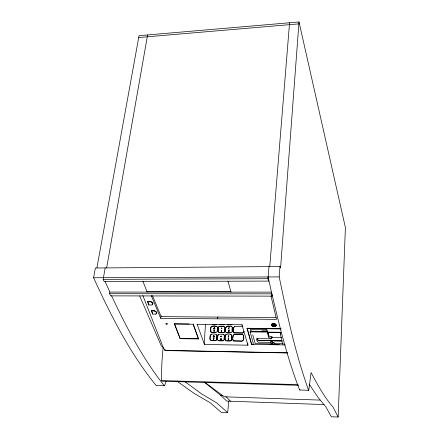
<?xml version="1.0" encoding="UTF-8"?>
<svg xmlns="http://www.w3.org/2000/svg" width="439" height="439" viewBox="0 0 439 439"><rect width="100%" height="100%" fill="white"/><g stroke="black" fill="none" stroke-linecap="round" stroke-linejoin="round"><path stroke-width="0.66" d="M217.859 340.066L217.486 339.182L217.689 335.923L218.26 334.71L219.237 334.238L223.061 334.288L224.334 335.204L224.088 334.842M217.656 339.824L217.486 339.117M219.039 332.581L218.018 331.154L218.633 326.874L219.78 326.232L223.572 326.276L224.444 326.676M218.43 332.153L218.112 331.209L218.304 327.467M211.252 332.252C209.853 330.704 210.072 327.071 212.152 326.188C216.707 325.491 218.638 326.182 217.289 331.418M210.868 331.879L210.83 327.598M210.704 340.269C209.496 339.182 209.447 335.314 211.395 334.238C213.458 333.53 216.921 334.458 216.63 334.737M228.708 330.682L228.938 331.121M233.828 340.933L241.966 341.081C244.161 340.395 243.738 337.086 243.349 335.281M233.663 340.878L242.059 341.136C244.265 340.379 244.21 336.658 243.124 334.935M234.492 334.485L242.432 334.6L234.492 334.485C232.226 334.864 232.467 338.568 233.093 340.263M232.884 339.374L232.791 339.073M242.97 326.49L234.87 326.38C232.67 327.154 232.599 331.044 233.938 332.669M228.324 337.004L228.329 335.972M228.757 328.537L229.174 327.384L228.576 328.185L229.065 329.316L228.774 328.729M298.504 385.299L162.09 381.2L161.261 380.547L161.92 362.126L163.099 347.523L161.722 346.245A10.624 3.666 -88.4 0 1 160.789 344.719L139.684 295.93M309.319 384.334L317.863 397.169L325.947 406.975L331.352 416.781L338.151 417.05L345.4 227.545L299.008 21.95L139.042 35.68L96.915 267.905M226.639 340.884L229.932 340.889A1.761 1.668 -58 0 0 231.649 339.632L231.743 335.259L231.737 339.682A1.761 1.668 -58 0 1 230.02 340.938C226.947 340.505 225.898 341.564 225.053 339.742C224.104 335.385 225.997 332.976 230.64 334.447M232.226 331.615L232.231 327.22L232.138 331.56A1.756 1.663 -56 0 1 230.426 332.817L227.051 332.773L230.426 332.817M232.955 338.003L233.29 335.391M233.411 330.507L233.685 327.56L234.87 326.38M228.489 331.747C229.394 328.844 230.02 331.308 228.549 331.752M228.39 335.802C228.264 334.523 228.22 338.211 228.362 337.086M218.929 340.741L222.425 340.768A1.756 1.663 -58.3 0 0 224.137 339.512L224.329 335.358L224.225 339.561A1.756 1.663 -58.3 0 1 222.518 340.818L218.929 340.741L217.898 340.187M224.927 327.384L224.647 331.461A1.751 1.652 -56.4 0 1 222.941 332.713L219.363 332.652L223.034 332.767A1.751 1.652 -56.4 0 0 224.741 331.516L225.015 327.818L224.51 326.77M225.651 331.741L225.695 327.774L226.409 326.643L227.237 326.314L231.04 326.358L232.072 326.912M225.245 340.137L225.251 336.082L225.728 334.82M225.503 331.472C225.004 328.729 225.953 324.964 229.86 326.402M211.702 340.642L214.956 340.648A1.756 1.652 -58.6 0 0 216.663 339.391L216.921 335.462L216.756 339.44A1.756 1.652 -58.7 0 1 215.05 340.691L211.384 340.576M215.489 332.614L212.147 332.57L215.489 332.614A1.745 1.646 -56.9 0 0 217.19 331.363L217.481 327.675L217.162 326.742M217.623 338.403L217.859 335.264M213.974 338.387L213.431 339.824L213.815 338.562L213.129 338.727L213.239 338.376L213.985 338.398L213.431 339.824M214.479 328.718C215.494 327.801 214.122 328.158 214.644 328.877M211.192 334.337L210.38 335.637L210.045 338.842M205.496 324.662L204.25 342.08A2.574 0.746 -88.6 0 0 204.278 343.616L204.333 343.989A2.179 0.631 -88.6 0 0 204.453 344.439L247.936 345.202A2.233 0.521 -89 0 1 247.815 344.56L247.794 344.368A2.607 0.609 -89 0 1 247.761 343.04M308.551 390.134C295.392 353.368 287.122 315.076 279.193 276.91L279.972 266.539L95.378 267.993L93.6 277.755C110.831 315.454 129.768 352.967 155.977 385.332M299.008 21.95L280.581 267.883L279.972 266.539M105.14 281.58L109.86 292.072L109.58 293.696L110.584 295.875L271.906 296.133C271.258 289.707 269.453 283.353 268.147 276.96L268.69 279.358L268.553 281.092L104.197 281.618L103.149 279.352L105.168 267.916M271.906 296.133L272.037 294.426L271.511 292.127L109.86 292.072M269.755 266.599L289.57 22.762M268.553 281.092L268.004 278.694L268.986 266.627M177.175 381.299L194.109 393.393L210.16 402.733L221.333 412.419L227.665 412.665L228.79 401.098M280.559 332.285L280.516 332.784A2.579 0.488 -89.4 0 0 280.494 334.106L280.543 334.825M243.859 331.143L243.398 332.444L242.602 332.96L234.486 332.866L242.696 333.02L243.491 332.504L243.952 331.204M228.379 339.166C229.092 337.097 228.604 340.181 228.143 339.802M164.905 349.351L164.746 350.541L287.594 352.972M272.937 342.162L272.696 343.896C273.629 344.818 276.027 343.358 273.865 342.744M252.738 334.825L255.202 343.6L272.696 343.896L272.339 343.682A0.615 0.362 9.8 0 0 271.856 343.561L271.571 343.55A0.675 0.401 9.8 0 1 271.203 343.485L270.698 342.376L258.642 342.179A1.377 0.812 10.5 0 1 257.83 342.014L257.441 341.794A1.13 0.669 10.5 0 1 257.172 341.427L256.601 339.374A1.207 0.713 10.6 0 1 256.678 338.985L257.095 338.705A1.482 0.878 10.6 0 1 257.742 338.612L271.176 338.815L271.467 336.801M270.698 342.376L270.989 340.368M267.252 331.412L266.758 329.497L250.455 329.299L250.993 331.198L267.252 331.412L267.335 330.858L261.918 330.786M268.141 333.574L268.185 333.294M281.887 340.818L258.911 340.45A1.377 0.812 10.5 0 1 258.099 340.285L257.715 340.066A1.13 0.669 10.5 0 1 257.446 339.698L257.205 338.398M258.911 340.45L281.926 340.538M221.256 339.632C221.432 337.388 220.093 339.347 221.234 339.698M285.317 344.939L251.585 344.357L247.091 328.257L281.031 328.663M250.993 331.198L251.081 330.649M221.135 338.738C220.466 339.309 220.96 338.255 221.086 338.568M220.641 339.676L220.762 339.171M251.585 344.357L247.091 328.257M106.666 267.828L147.592 34.944M221.657 327.993L221.876 328.641L221.519 328.021M221.004 336.098L221.36 336.664L221.152 336.044M221.514 328.317C222.063 329.519 220.746 327.73 221.569 328.361M221.031 336.241C222.063 336.526 220.087 335.78 220.976 336.817M214.298 336.916L213.766 335.605L213.398 336.076L213.755 336.817L213.305 336.894M217.519 318.835L217.92 316.931M189.149 323.938L174.415 323.779L180.166 338.672L198.527 338.963L193.165 323.982M221.102 336.587L220.691 336.636M221.53 331.846C220.707 330.924 221.585 332.076 221.508 331.341M220.477 339.561L220.548 339.781M221.799 330.715C221.541 331.741 221.393 329.755 221.794 330.655M214.413 327.735L214.451 328.663M180.166 338.672L174.415 323.779M308.793 390.161L311.108 372.563C317.512 384.652 324.103 396.851 333.119 407.233L338.151 417.05M299.832 389.876L299.919 389.541M271.066 296.347L276.532 319.373L160.696 318.319L161.371 315.828M155.894 314.126L156.767 312.447A0.648 0.384 16.2 0 0 156.575 311.992L154.682 310.697L151.471 310.675L151.384 310.999L152.695 314.099L155.894 314.126L156.674 312.777A0.648 0.384 16.2 0 0 156.482 312.316L154.588 311.021L151.384 310.999M154.588 311.021L154.682 310.697M221.157 331.242C220.724 329.749 221.975 330.929 221.519 331.84M152.695 314.099L152.788 313.775M150.72 301.796L150.813 301.467L147.564 301.456L148.821 304.973L152.059 304.99L152.843 303.596A0.658 0.395 16.6 0 0 152.646 303.124L150.72 301.796L147.466 301.785M148.821 304.973L148.914 304.644M228.719 330.386L228.521 330.88M166.172 381.129L164.674 385.623M283.084 343.989L282.952 344.28A1.91 0.357 -89.3 0 1 282.694 344.066L280.543 334.847M228.664 339.095L228.231 339.704M214.194 327.626L213.991 328.937M228.593 338.474L228.209 338.842L228.648 339.171M214.633 328.871C215.67 328.795 213.908 329.464 213.991 328.251M219.149 326.435L218.386 327.258M216.229 326.243L212.465 326.199L210.972 327.17M152.152 304.661L152.937 303.267A0.658 0.395 16.6 0 0 152.739 302.795L150.813 301.467M220.499 339.468L220.773 339.177M213.464 336.258L212.997 336.757M214.002 328.257L213.683 329.014M213.914 335.862L213.623 335.742L213.645 336.17M214.232 327.703L214.183 328.169M213.941 336.724L214.451 336.153L214.062 336.197M233.4 335.193L234.316 334.502M197.775 324.481L197.577 324.684A1.882 0.565 -89 0 1 197.149 324.295L241.949 324.783A1.915 0.461 -89.3 0 0 242.301 325.178L242.405 325.069M228.296 338.491L228.039 339.018L228.489 339.248M218.831 334.348L217.969 335.061M213.733 330.627L214.523 330.38L213.974 331.802L214.353 330.545L213.815 330.567M214.419 336.932L213.969 337.031M221.821 328.174L221.64 328.202M221.322 328.619L221.563 328.432L221.245 328.635M213.914 336.669L213.864 335.731M214.199 328.229L214.545 327.966L214.303 327.604M213.672 329.009L214.342 328.871M213.206 337.048L213.98 337.037M228.22 338.436L228.642 338.551M213.491 336.329L213.316 336.9M226.711 334.342L225.904 334.672M220.674 339.879L221.047 339.797M223.572 326.276L219.352 326.342M221.026 336.417L220.707 336.537M138.708 37.524L298.866 23.876M93.6 277.755L279.193 276.91M103.149 279.352L268.004 278.694M142.96 281.459L146.884 291.342L230.821 291.348L231.035 292.111M109.58 293.696L271.379 293.839M276.109 317.595L161.157 316.618L152.514 295.721M174.349 324.042L193.1 324.245L198.527 338.963M224.192 324.64A1.745 1.646 -54.6 0 1 223.544 324.767L219.884 324.657L223.451 324.712A1.745 1.646 -54.6 0 0 223.89 324.657M231.09 324.816L227.726 324.778L231.09 324.816A1.745 1.652 -54 0 0 231.946 324.591M212.783 324.646L216.12 324.684A1.74 1.635 -55.1 0 0 216.553 324.63M247.047 328.531L280.998 328.943M250.192 332.378L250.109 331.884L281.004 332.29M272.712 337.097L271.39 336.927M281.684 337.503L271.384 337.35L271.307 337.042A0.648 0.39 9.9 0 0 270.836 336.68L269.239 336.225A0.719 0.434 10 0 1 268.712 335.824M180.231 338.409L198.587 338.699M281.849 341.092L270.907 340.916L271.483 342.047A0.691 0.412 9.8 0 0 271.779 342.091L272.065 342.096A0.615 0.362 9.8 0 1 272.553 342.217L274.748 343.572L283.15 343.71M251.629 344.083L253.654 344.121M269.842 344.395L279.281 344.56M165.646 350.388L287.282 352.791M161.261 380.547L298.086 384.63M156.24 385.486L164.416 385.744M299.7 390.008L308.672 390.293M204.124 382.018L220.548 395.221L222.529 395.287M320.047 400.094L224.373 396.79L204.574 382.204M323.998 404.571L226.733 401.081L220.548 395.221M227.781 324.811L227.144 324.673M226.831 332.751L227.139 332.822M212.246 332.619L211.329 332.328M234.585 332.927L233.987 332.718M219.149 332.603L219.456 332.702M223.149 334.342L223.478 334.414M221.514 328.811L221.536 328.504M234.41 332.905L233.839 332.608M226.711 332.757L226.047 332.4M211.269 340.576L210.78 340.346M210.127 339.501L210.319 339.896M210.045 339.067L210.226 339.55M233.762 340.933L233.356 340.691M213.59 336.927L213.272 336.856M211.603 334.172L211.395 334.238M211.099 332.103L211.428 332.378L211.154 332.202M230.662 334.452L231.424 334.798M231.254 326.407L231.04 326.358M233.603 340.856L233.098 340.39M184.989 381.705L201.424 393.767L216.817 402.975L227.665 412.665M165.794 350.525L164.257 349.098A13.181 4.5 -88.4 0 1 163.292 347.633L142.862 295.584M225.92 396.708L230.596 401.219M242.986 334.798L243.343 335.155M164.159 385.59C142.554 358.24 126.3 327.126 111.528 295.694M231.496 334.902L231.83 335.314M225.981 332.301L225.646 331.889M233.8 332.532L233.433 331.769M233.318 340.609L232.911 340.005M216.668 334.858L217.014 335.517M147.564 301.456L148.689 304.112M151.471 310.675L152.525 313.155M151.236 295.54L160.696 318.319M146.884 291.342L147.186 292.083M299.568 389.854C287.594 358.932 279.577 326.66 272.037 294.426M197.149 324.289L204.453 344.439M241.949 324.783L247.936 345.202M250.109 331.884L253.298 343.336M230.821 291.348L227.973 281.185M257.018 338.156L257.446 339.698M268.717 335.824L267.85 332.427L280.526 332.597L280.801 333.744M271.176 338.815L271.093 338.507A0.653 0.39 9.9 0 0 270.622 338.145L269.025 337.69A0.724 0.428 10 0 1 268.498 337.289L267.812 333.931A2.568 0.532 -89.4 0 1 267.834 332.614L267.883 332.12L268.761 335.55A0.719 0.434 10 0 0 268.981 335.819M258.955 340.176A1.377 0.812 10.5 0 1 258.143 340.011L257.759 339.791A1.13 0.669 10.5 0 1 257.484 339.424M272.559 341.926A0.615 0.362 9.8 0 0 272.109 341.822L271.818 341.816A0.675 0.401 9.8 0 1 271.522 341.772M273.277 326.331A2.387 1.454 9.8 0 1 271.818 324.026A2.387 1.454 9.8 0 1 275.533 324.108A2.387 1.454 9.8 0 1 275.055 326.369M274.792 343.325L274.754 343.6L274.792 343.325M273.387 325.304A0.84 0.51 9.8 0 0 274.704 325.085A0.84 0.51 9.8 0 0 273.541 324.432A0.84 0.51 9.8 0 0 273.387 325.304M166.145 324.059A0.812 0.477 15.4 0 0 167.435 323.998A0.812 0.477 15.4 0 0 166.381 323.269A0.812 0.477 15.4 0 0 166.145 324.059M272.685 325.941A2.003 1.218 9.8 0 0 275.829 325.42A2.003 1.218 9.8 0 0 273.058 323.861A2.003 1.218 9.8 0 0 272.685 325.941M273.085 325.557A1.339 0.818 9.8 0 0 275.193 325.206A1.339 0.818 9.8 0 0 273.332 324.163A1.339 0.818 9.8 0 0 273.085 325.557M272.696 325.842A2.003 1.218 9.8 0 0 275.846 325.321A2.003 1.218 9.8 0 0 273.069 323.762A2.003 1.218 9.8 0 0 272.696 325.842M272.443 326.204A2.387 1.454 9.8 0 0 276.191 325.584A2.387 1.454 9.8 0 0 272.888 323.73A2.387 1.454 9.8 0 0 272.443 326.204M272.668 326.045A2.003 1.218 9.8 0 0 275.813 325.519A2.003 1.218 9.8 0 0 273.042 323.96A2.003 1.218 9.8 0 0 272.668 326.045"/></g></svg>
